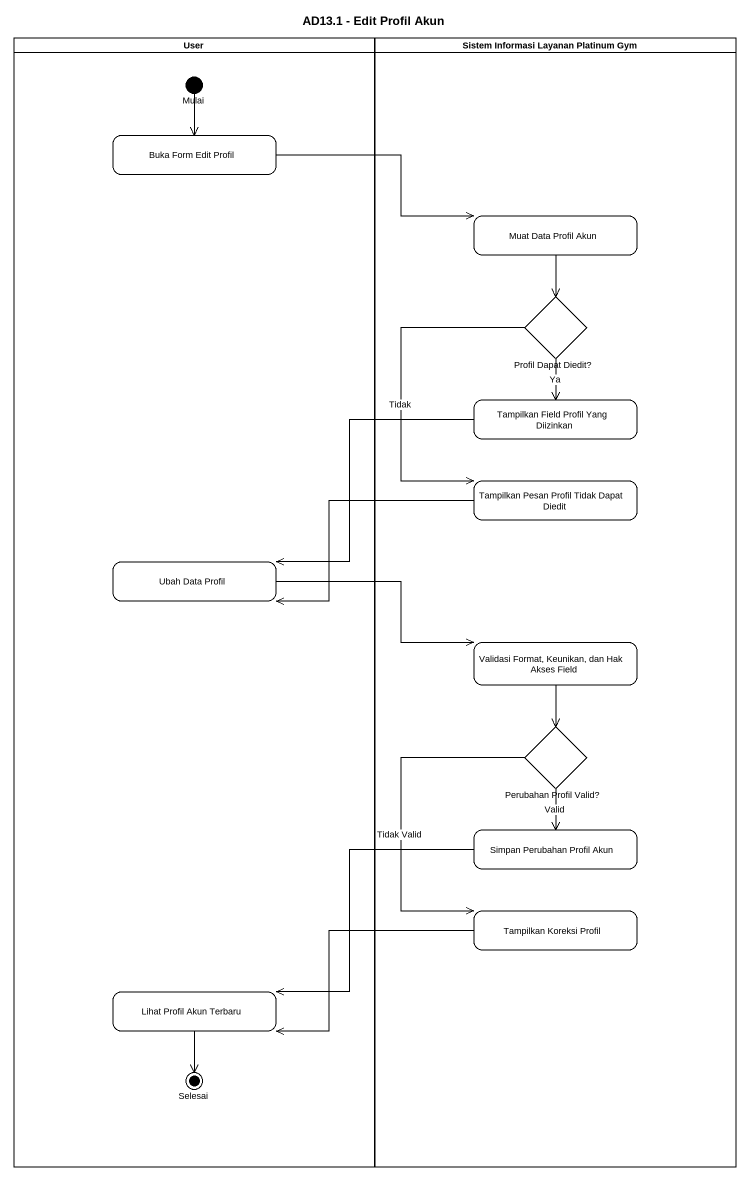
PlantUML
@startuml
title AD13.1 - Edit Profil Akun
hide empty description
state User <<partition>> {
  state Mulai <<start>>
  state "Buka Form Edit Profil" as Buka_Form_Edit_Profil
  state "Ubah Data Profil" as Ubah_Data_Profil
  state "Lihat Profil Akun Terbaru" as Lihat_Profil_Akun_Terbaru
  state Selesai <<end>>
}
state "Sistem Informasi Layanan Platinum Gym" as Sistem_Informasi_Layanan <<partition>> {
  state "Muat Data Profil Akun" as Muat_Data_Profil_Akun
  state "Profil Dapat Diedit?" as Profil_Dapat_Diedit <<choice>>
  state "Tampilkan Field Profil Yang Diizinkan" as Tampilkan_Field_Profil_Yang
  state "Tampilkan Pesan Profil Tidak Dapat Diedit" as Tampilkan_Pesan_Profil
  state "Validasi Format, Keunikan, dan Hak Akses Field" as Validasi_Format_Keunikan
  state "Perubahan Profil Valid?" as Perubahan_Profil_Valid <<choice>>
  state "Simpan Perubahan Profil Akun" as Simpan_Perubahan_Profil_Akun
  state "Tampilkan Koreksi Profil" as Tampilkan_Koreksi_Profil
}
Mulai --> Buka_Form_Edit_Profil
Buka_Form_Edit_Profil -right-> Muat_Data_Profil_Akun
Muat_Data_Profil_Akun --> Profil_Dapat_Diedit
Profil_Dapat_Diedit --> Tampilkan_Field_Profil_Yang : Ya
Profil_Dapat_Diedit --> Tampilkan_Pesan_Profil : Tidak
Tampilkan_Field_Profil_Yang -left-> Ubah_Data_Profil
Tampilkan_Pesan_Profil -left-> Ubah_Data_Profil
Ubah_Data_Profil -right-> Validasi_Format_Keunikan
Validasi_Format_Keunikan --> Perubahan_Profil_Valid
Perubahan_Profil_Valid --> Simpan_Perubahan_Profil_Akun : Valid
Perubahan_Profil_Valid --> Tampilkan_Koreksi_Profil : Tidak Valid
Simpan_Perubahan_Profil_Akun -left-> Lihat_Profil_Akun_Terbaru
Tampilkan_Koreksi_Profil -left-> Lihat_Profil_Akun_Terbaru
Lihat_Profil_Akun_Terbaru --> Selesai
@enduml
